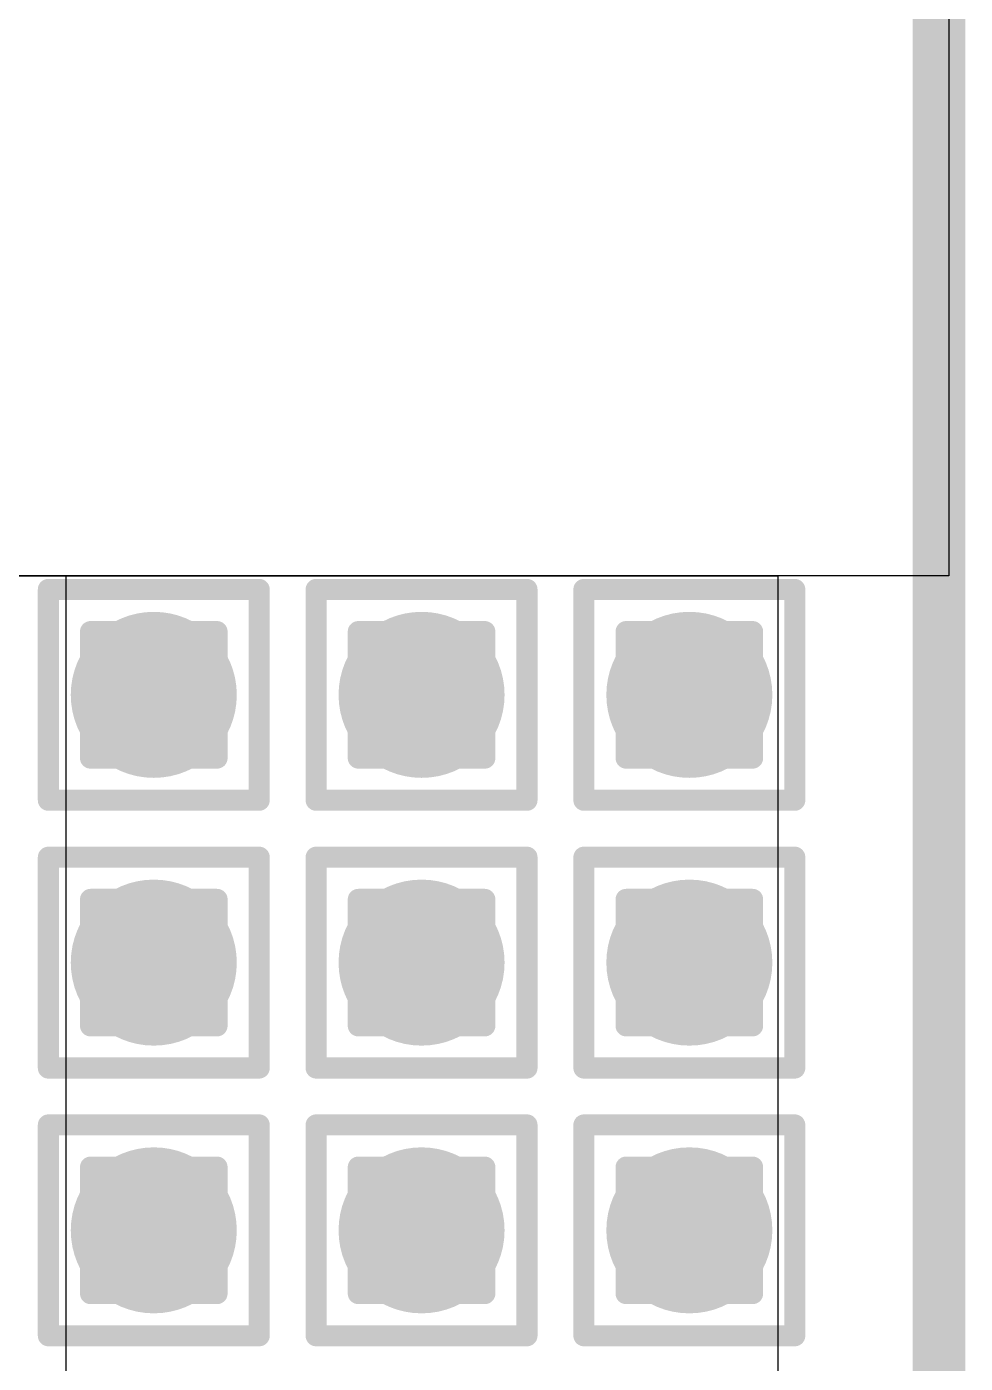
# Model space of a CAD drawing. Header units: inches. Extents: x -18 to 5357, y -8 to 5291.
# Drawn here: x 43.802 to 46.064, y 36.439 to 39.659 of the extents above; entities that cross this region are included whole.
import ezdxf

# ---------------------------------------------------------------- set-up
doc = ezdxf.new("R2010")
doc.units = ezdxf.units.IN
for name, color, linetype in [('Board Outline', 216, 'Continuous'), ('Bottom Layer', 5, 'Continuous'), ('Drill Drawing', 1, 'Continuous'), ('Ground', 16, 'Continuous'), ('Multi-Layer', 9, 'Continuous'), ('Power', 76, 'Continuous'), ('Top Layer', 1, 'Continuous'), ('Via Holes', 16, 'Continuous')]:
    doc.layers.add(name, color=color, linetype=linetype)

msp = doc.modelspace()

# ---------------------------------------------------------------- hatches: boundary and pattern name
at = {"layer": 'Bottom Layer'}
h = msp.add_hatch(color=5, dxfattribs=at)
edge = h.paths.add_edge_path()
edge.add_arc((44.1084, 38.0492), 0.2, 0, 360)
h = msp.add_hatch(color=5, dxfattribs=at)
edge = h.paths.add_edge_path()
edge.add_arc((44.7536, 38.0492), 0.2, 0, 360)
h = msp.add_hatch(color=5, dxfattribs=at)
edge = h.paths.add_edge_path()
edge.add_arc((45.3988, 38.0492), 0.2, 0, 360)
h = msp.add_hatch(color=5, dxfattribs=at)
edge = h.paths.add_edge_path()
edge.add_arc((44.1084, 37.404), 0.2, 0, 360)
h = msp.add_hatch(color=5, dxfattribs=at)
edge = h.paths.add_edge_path()
edge.add_arc((44.7536, 37.404), 0.2, 0, 360)
h = msp.add_hatch(color=5, dxfattribs=at)
edge = h.paths.add_edge_path()
edge.add_arc((45.3988, 37.404), 0.2, 0, 360)
h = msp.add_hatch(color=5, dxfattribs=at)
edge = h.paths.add_edge_path()
edge.add_arc((44.1084, 36.7589), 0.2, 0, 360)
h = msp.add_hatch(color=5, dxfattribs=at)
edge = h.paths.add_edge_path()
edge.add_arc((44.7536, 36.7589), 0.2, 0, 360)
h = msp.add_hatch(color=5, dxfattribs=at)
edge = h.paths.add_edge_path()
edge.add_arc((45.3988, 36.7589), 0.2, 0, 360)
at = {"layer": 'Ground'}
h = msp.add_hatch(color=16, dxfattribs=at)
edge = h.paths.add_edge_path()
edge.add_arc((44.1084, 38.0492), 0.2, 0, 360)
h = msp.add_hatch(color=16, dxfattribs=at)
edge = h.paths.add_edge_path()
edge.add_arc((44.7536, 38.0492), 0.2, 0, 360)
h = msp.add_hatch(color=16, dxfattribs=at)
edge = h.paths.add_edge_path()
edge.add_arc((45.3988, 38.0492), 0.2, 0, 360)
h = msp.add_hatch(color=16, dxfattribs=at)
edge = h.paths.add_edge_path()
edge.add_arc((44.1084, 37.404), 0.2, 0, 360)
h = msp.add_hatch(color=16, dxfattribs=at)
edge = h.paths.add_edge_path()
edge.add_arc((44.7536, 37.404), 0.2, 0, 360)
h = msp.add_hatch(color=16, dxfattribs=at)
edge = h.paths.add_edge_path()
edge.add_arc((45.3988, 37.404), 0.2, 0, 360)
h = msp.add_hatch(color=16, dxfattribs=at)
edge = h.paths.add_edge_path()
edge.add_arc((44.1084, 36.7589), 0.2, 0, 360)
h = msp.add_hatch(color=16, dxfattribs=at)
edge = h.paths.add_edge_path()
edge.add_arc((44.7536, 36.7589), 0.2, 0, 360)
h = msp.add_hatch(color=16, dxfattribs=at)
edge = h.paths.add_edge_path()
edge.add_arc((45.3988, 36.7589), 0.2, 0, 360)
at = {"layer": 'Power'}
h = msp.add_hatch(color=76, dxfattribs=at)
edge = h.paths.add_edge_path()
edge.add_arc((44.1084, 38.0492), 0.2, 0, 360)
h = msp.add_hatch(color=76, dxfattribs=at)
edge = h.paths.add_edge_path()
edge.add_arc((44.7536, 38.0492), 0.2, 0, 360)
h = msp.add_hatch(color=76, dxfattribs=at)
edge = h.paths.add_edge_path()
edge.add_arc((45.3988, 38.0492), 0.2, 0, 360)
h = msp.add_hatch(color=76, dxfattribs=at)
edge = h.paths.add_edge_path()
edge.add_arc((44.1084, 37.404), 0.2, 0, 360)
h = msp.add_hatch(color=76, dxfattribs=at)
edge = h.paths.add_edge_path()
edge.add_arc((44.7536, 37.404), 0.2, 0, 360)
h = msp.add_hatch(color=76, dxfattribs=at)
edge = h.paths.add_edge_path()
edge.add_arc((45.3988, 37.404), 0.2, 0, 360)
h = msp.add_hatch(color=76, dxfattribs=at)
edge = h.paths.add_edge_path()
edge.add_arc((44.1084, 36.7589), 0.2, 0, 360)
h = msp.add_hatch(color=76, dxfattribs=at)
edge = h.paths.add_edge_path()
edge.add_arc((44.7536, 36.7589), 0.2, 0, 360)
h = msp.add_hatch(color=76, dxfattribs=at)
edge = h.paths.add_edge_path()
edge.add_arc((45.3988, 36.7589), 0.2, 0, 360)
at = {"layer": 'Top Layer'}
h = msp.add_hatch(color=1, dxfattribs=at)
edge = h.paths.add_edge_path()
edge.add_arc((44.1084, 38.0492), 0.2, 0, 360)
h = msp.add_hatch(color=1, dxfattribs=at)
edge = h.paths.add_edge_path()
edge.add_arc((44.7536, 38.0492), 0.2, 0, 360)
h = msp.add_hatch(color=1, dxfattribs=at)
edge = h.paths.add_edge_path()
edge.add_arc((45.3988, 38.0492), 0.2, 0, 360)
h = msp.add_hatch(color=1, dxfattribs=at)
edge = h.paths.add_edge_path()
edge.add_arc((44.1084, 37.404), 0.2, 0, 360)
h = msp.add_hatch(color=1, dxfattribs=at)
edge = h.paths.add_edge_path()
edge.add_arc((44.7536, 37.404), 0.2, 0, 360)
h = msp.add_hatch(color=1, dxfattribs=at)
edge = h.paths.add_edge_path()
edge.add_arc((45.3988, 37.404), 0.2, 0, 360)
h = msp.add_hatch(color=1, dxfattribs=at)
edge = h.paths.add_edge_path()
edge.add_arc((44.1084, 36.7589), 0.2, 0, 360)
h = msp.add_hatch(color=1, dxfattribs=at)
edge = h.paths.add_edge_path()
edge.add_arc((44.7536, 36.7589), 0.2, 0, 360)
h = msp.add_hatch(color=1, dxfattribs=at)
edge = h.paths.add_edge_path()
edge.add_arc((45.3988, 36.7589), 0.2, 0, 360)
at = {"layer": 'Via Holes'}
h = msp.add_hatch(color=7, dxfattribs=at)
edge = h.paths.add_edge_path()
edge.add_arc((44.1084, 38.0492), 0.1, 0, 360)
h = msp.add_hatch(color=7, dxfattribs=at)
edge = h.paths.add_edge_path()
edge.add_arc((44.7536, 38.0492), 0.1, 0, 360)
h = msp.add_hatch(color=7, dxfattribs=at)
edge = h.paths.add_edge_path()
edge.add_arc((45.3988, 38.0492), 0.1, 0, 360)
h = msp.add_hatch(color=7, dxfattribs=at)
edge = h.paths.add_edge_path()
edge.add_arc((44.1084, 37.404), 0.1, 0, 360)
h = msp.add_hatch(color=7, dxfattribs=at)
edge = h.paths.add_edge_path()
edge.add_arc((44.7536, 37.404), 0.1, 0, 360)
h = msp.add_hatch(color=7, dxfattribs=at)
edge = h.paths.add_edge_path()
edge.add_arc((45.3988, 37.404), 0.1, 0, 360)
h = msp.add_hatch(color=7, dxfattribs=at)
edge = h.paths.add_edge_path()
edge.add_arc((44.1084, 36.7589), 0.1, 0, 360)
h = msp.add_hatch(color=7, dxfattribs=at)
edge = h.paths.add_edge_path()
edge.add_arc((44.7536, 36.7589), 0.1, 0, 360)
h = msp.add_hatch(color=7, dxfattribs=at)
edge = h.paths.add_edge_path()
edge.add_arc((45.3988, 36.7589), 0.1, 0, 360)

# ---------------------------------------------------------------- linework, layer by layer
at = {"layer": 'Board Outline'}
msp.add_lwpolyline([(46.0001, -1.4599, 0.127, 0.127, 0), (46.0001, 73.4601, 0.127, 0.127, 0)], format="xyseb", dxfattribs=at)
at = {"layer": 'Bottom Layer'}
for p, q in [((40.386, 38.336), (45.6117, 38.336)), ((45.6117, 38.336), (45.6117, 23.3565))]:
    msp.add_line(p, q, dxfattribs=at)
at = {"layer": 'Drill Drawing'}
for points in [[(43.8544, 38.3032, 0.0508, 0.0508, 0), (44.3624, 38.3032, 0.0508, 0.0508, 0)], [(43.8544, 37.7952, 0.0508, 0.0508, 0), (43.8544, 38.3032, 0.0508, 0.0508, 0)], [(44.3624, 37.7952, 0.0508, 0.0508, 0), (44.3624, 38.3032, 0.0508, 0.0508, 0)], [(44.4996, 38.3032, 0.0508, 0.0508, 0), (45.0076, 38.3032, 0.0508, 0.0508, 0)], [(44.4996, 37.7952, 0.0508, 0.0508, 0), (44.4996, 38.3032, 0.0508, 0.0508, 0)], [(45.0076, 37.7952, 0.0508, 0.0508, 0), (45.0076, 38.3032, 0.0508, 0.0508, 0)], [(45.1448, 38.3032, 0.0508, 0.0508, 0), (45.6528, 38.3032, 0.0508, 0.0508, 0)], [(45.1448, 37.7952, 0.0508, 0.0508, 0), (45.1448, 38.3032, 0.0508, 0.0508, 0)], [(45.6528, 37.7952, 0.0508, 0.0508, 0), (45.6528, 38.3032, 0.0508, 0.0508, 0)], [(43.956, 38.2016, 0.0508, 0.0508, 0), (44.2608, 38.2016, 0.0508, 0.0508, 0)], [(43.956, 37.8968, 0.0508, 0.0508, 0), (43.956, 38.2016, 0.0508, 0.0508, 0)], [(44.2608, 37.8968, 0.0508, 0.0508, 0), (44.2608, 38.2016, 0.0508, 0.0508, 0)], [(44.6012, 38.2016, 0.0508, 0.0508, 0), (44.906, 38.2016, 0.0508, 0.0508, 0)], [(44.6012, 37.8968, 0.0508, 0.0508, 0), (44.6012, 38.2016, 0.0508, 0.0508, 0)], [(44.906, 37.8968, 0.0508, 0.0508, 0), (44.906, 38.2016, 0.0508, 0.0508, 0)], [(45.2464, 38.2016, 0.0508, 0.0508, 0), (45.5512, 38.2016, 0.0508, 0.0508, 0)], [(45.2464, 37.8968, 0.0508, 0.0508, 0), (45.2464, 38.2016, 0.0508, 0.0508, 0)], [(45.5512, 37.8968, 0.0508, 0.0508, 0), (45.5512, 38.2016, 0.0508, 0.0508, 0)], [(43.956, 37.8968, 0.0508, 0.0508, 0), (44.2608, 37.8968, 0.0508, 0.0508, 0)], [(44.6012, 37.8968, 0.0508, 0.0508, 0), (44.906, 37.8968, 0.0508, 0.0508, 0)], [(45.2464, 37.8968, 0.0508, 0.0508, 0), (45.5512, 37.8968, 0.0508, 0.0508, 0)], [(43.8544, 37.7952, 0.0508, 0.0508, 0), (44.3624, 37.7952, 0.0508, 0.0508, 0)], [(44.4996, 37.7952, 0.0508, 0.0508, 0), (45.0076, 37.7952, 0.0508, 0.0508, 0)], [(45.1448, 37.7952, 0.0508, 0.0508, 0), (45.6528, 37.7952, 0.0508, 0.0508, 0)], [(43.8544, 37.658, 0.0508, 0.0508, 0), (44.3624, 37.658, 0.0508, 0.0508, 0)], [(43.8544, 37.15, 0.0508, 0.0508, 0), (43.8544, 37.658, 0.0508, 0.0508, 0)], [(44.3624, 37.15, 0.0508, 0.0508, 0), (44.3624, 37.658, 0.0508, 0.0508, 0)], [(44.4996, 37.658, 0.0508, 0.0508, 0), (45.0076, 37.658, 0.0508, 0.0508, 0)], [(44.4996, 37.15, 0.0508, 0.0508, 0), (44.4996, 37.658, 0.0508, 0.0508, 0)], [(45.0076, 37.15, 0.0508, 0.0508, 0), (45.0076, 37.658, 0.0508, 0.0508, 0)], [(45.1448, 37.658, 0.0508, 0.0508, 0), (45.6528, 37.658, 0.0508, 0.0508, 0)], [(45.1448, 37.15, 0.0508, 0.0508, 0), (45.1448, 37.658, 0.0508, 0.0508, 0)], [(45.6528, 37.15, 0.0508, 0.0508, 0), (45.6528, 37.658, 0.0508, 0.0508, 0)], [(43.956, 37.5564, 0.0508, 0.0508, 0), (44.2608, 37.5564, 0.0508, 0.0508, 0)], [(43.956, 37.2516, 0.0508, 0.0508, 0), (43.956, 37.5564, 0.0508, 0.0508, 0)], [(44.2608, 37.2516, 0.0508, 0.0508, 0), (44.2608, 37.5564, 0.0508, 0.0508, 0)], [(44.6012, 37.5564, 0.0508, 0.0508, 0), (44.906, 37.5564, 0.0508, 0.0508, 0)], [(44.6012, 37.2516, 0.0508, 0.0508, 0), (44.6012, 37.5564, 0.0508, 0.0508, 0)], [(44.906, 37.2516, 0.0508, 0.0508, 0), (44.906, 37.5564, 0.0508, 0.0508, 0)], [(45.2464, 37.5564, 0.0508, 0.0508, 0), (45.5512, 37.5564, 0.0508, 0.0508, 0)], [(45.2464, 37.2516, 0.0508, 0.0508, 0), (45.2464, 37.5564, 0.0508, 0.0508, 0)], [(45.5512, 37.2516, 0.0508, 0.0508, 0), (45.5512, 37.5564, 0.0508, 0.0508, 0)], [(43.956, 37.2516, 0.0508, 0.0508, 0), (44.2608, 37.2516, 0.0508, 0.0508, 0)], [(44.6012, 37.2516, 0.0508, 0.0508, 0), (44.906, 37.2516, 0.0508, 0.0508, 0)], [(45.2464, 37.2516, 0.0508, 0.0508, 0), (45.5512, 37.2516, 0.0508, 0.0508, 0)], [(43.8544, 37.15, 0.0508, 0.0508, 0), (44.3624, 37.15, 0.0508, 0.0508, 0)], [(44.4996, 37.15, 0.0508, 0.0508, 0), (45.0076, 37.15, 0.0508, 0.0508, 0)], [(45.1448, 37.15, 0.0508, 0.0508, 0), (45.6528, 37.15, 0.0508, 0.0508, 0)], [(43.8544, 37.0129, 0.0508, 0.0508, 0), (44.3624, 37.0129, 0.0508, 0.0508, 0)], [(43.8544, 36.5049, 0.0508, 0.0508, 0), (43.8544, 37.0129, 0.0508, 0.0508, 0)], [(44.3624, 36.5049, 0.0508, 0.0508, 0), (44.3624, 37.0129, 0.0508, 0.0508, 0)], [(44.4996, 37.0129, 0.0508, 0.0508, 0), (45.0076, 37.0129, 0.0508, 0.0508, 0)], [(44.4996, 36.5049, 0.0508, 0.0508, 0), (44.4996, 37.0129, 0.0508, 0.0508, 0)], [(45.0076, 36.5049, 0.0508, 0.0508, 0), (45.0076, 37.0129, 0.0508, 0.0508, 0)], [(45.1448, 37.0129, 0.0508, 0.0508, 0), (45.6528, 37.0129, 0.0508, 0.0508, 0)], [(45.1448, 36.5049, 0.0508, 0.0508, 0), (45.1448, 37.0129, 0.0508, 0.0508, 0)], [(45.6528, 36.5049, 0.0508, 0.0508, 0), (45.6528, 37.0129, 0.0508, 0.0508, 0)], [(43.956, 36.9113, 0.0508, 0.0508, 0), (44.2608, 36.9113, 0.0508, 0.0508, 0)], [(43.956, 36.6065, 0.0508, 0.0508, 0), (43.956, 36.9113, 0.0508, 0.0508, 0)], [(44.2608, 36.6065, 0.0508, 0.0508, 0), (44.2608, 36.9113, 0.0508, 0.0508, 0)], [(44.6012, 36.9113, 0.0508, 0.0508, 0), (44.906, 36.9113, 0.0508, 0.0508, 0)], [(44.6012, 36.6065, 0.0508, 0.0508, 0), (44.6012, 36.9113, 0.0508, 0.0508, 0)], [(44.906, 36.6065, 0.0508, 0.0508, 0), (44.906, 36.9113, 0.0508, 0.0508, 0)], [(45.2464, 36.9113, 0.0508, 0.0508, 0), (45.5512, 36.9113, 0.0508, 0.0508, 0)], [(45.2464, 36.6065, 0.0508, 0.0508, 0), (45.2464, 36.9113, 0.0508, 0.0508, 0)], [(45.5512, 36.6065, 0.0508, 0.0508, 0), (45.5512, 36.9113, 0.0508, 0.0508, 0)], [(43.956, 36.6065, 0.0508, 0.0508, 0), (44.2608, 36.6065, 0.0508, 0.0508, 0)], [(44.6012, 36.6065, 0.0508, 0.0508, 0), (44.906, 36.6065, 0.0508, 0.0508, 0)], [(45.2464, 36.6065, 0.0508, 0.0508, 0), (45.5512, 36.6065, 0.0508, 0.0508, 0)], [(43.8544, 36.5049, 0.0508, 0.0508, 0), (44.3624, 36.5049, 0.0508, 0.0508, 0)], [(44.4996, 36.5049, 0.0508, 0.0508, 0), (45.0076, 36.5049, 0.0508, 0.0508, 0)], [(45.1448, 36.5049, 0.0508, 0.0508, 0), (45.6528, 36.5049, 0.0508, 0.0508, 0)]]:
    msp.add_lwpolyline(points, format="xyseb", dxfattribs=at)
for points in [[(43.8417, 38.3032, 0.0254, 0.0254, 1), (43.8671, 38.3032, 0.0254, 0.0254, 1)], [(43.8417, 38.3032, 0.0254, 0.0254, 1), (43.8671, 38.3032, 0.0254, 0.0254, 1)], [(44.3497, 38.3032, 0.0254, 0.0254, 1), (44.3751, 38.3032, 0.0254, 0.0254, 1)], [(44.3497, 38.3032, 0.0254, 0.0254, 1), (44.3751, 38.3032, 0.0254, 0.0254, 1)], [(44.4869, 38.3032, 0.0254, 0.0254, 1), (44.5123, 38.3032, 0.0254, 0.0254, 1)], [(44.4869, 38.3032, 0.0254, 0.0254, 1), (44.5123, 38.3032, 0.0254, 0.0254, 1)], [(44.9949, 38.3032, 0.0254, 0.0254, 1), (45.0203, 38.3032, 0.0254, 0.0254, 1)], [(44.9949, 38.3032, 0.0254, 0.0254, 1), (45.0203, 38.3032, 0.0254, 0.0254, 1)], [(45.1321, 38.3032, 0.0254, 0.0254, 1), (45.1575, 38.3032, 0.0254, 0.0254, 1)], [(45.1321, 38.3032, 0.0254, 0.0254, 1), (45.1575, 38.3032, 0.0254, 0.0254, 1)], [(45.6401, 38.3032, 0.0254, 0.0254, 1), (45.6655, 38.3032, 0.0254, 0.0254, 1)], [(45.6401, 38.3032, 0.0254, 0.0254, 1), (45.6655, 38.3032, 0.0254, 0.0254, 1)], [(43.9433, 38.2016, 0.0254, 0.0254, 1), (43.9687, 38.2016, 0.0254, 0.0254, 1)], [(43.9433, 38.2016, 0.0254, 0.0254, 1), (43.9687, 38.2016, 0.0254, 0.0254, 1)], [(44.2481, 38.2016, 0.0254, 0.0254, 1), (44.2735, 38.2016, 0.0254, 0.0254, 1)], [(44.2481, 38.2016, 0.0254, 0.0254, 1), (44.2735, 38.2016, 0.0254, 0.0254, 1)], [(44.5885, 38.2016, 0.0254, 0.0254, 1), (44.6139, 38.2016, 0.0254, 0.0254, 1)], [(44.5885, 38.2016, 0.0254, 0.0254, 1), (44.6139, 38.2016, 0.0254, 0.0254, 1)], [(44.8933, 38.2016, 0.0254, 0.0254, 1), (44.9187, 38.2016, 0.0254, 0.0254, 1)], [(44.8933, 38.2016, 0.0254, 0.0254, 1), (44.9187, 38.2016, 0.0254, 0.0254, 1)], [(45.2337, 38.2016, 0.0254, 0.0254, 1), (45.2591, 38.2016, 0.0254, 0.0254, 1)], [(45.2337, 38.2016, 0.0254, 0.0254, 1), (45.2591, 38.2016, 0.0254, 0.0254, 1)], [(45.5385, 38.2016, 0.0254, 0.0254, 1), (45.5639, 38.2016, 0.0254, 0.0254, 1)], [(45.5385, 38.2016, 0.0254, 0.0254, 1), (45.5639, 38.2016, 0.0254, 0.0254, 1)], [(43.9433, 37.8968, 0.0254, 0.0254, 1), (43.9687, 37.8968, 0.0254, 0.0254, 1)], [(43.9433, 37.8968, 0.0254, 0.0254, 1), (43.9687, 37.8968, 0.0254, 0.0254, 1)], [(44.2481, 37.8968, 0.0254, 0.0254, 1), (44.2735, 37.8968, 0.0254, 0.0254, 1)], [(44.2481, 37.8968, 0.0254, 0.0254, 1), (44.2735, 37.8968, 0.0254, 0.0254, 1)], [(44.5885, 37.8968, 0.0254, 0.0254, 1), (44.6139, 37.8968, 0.0254, 0.0254, 1)], [(44.5885, 37.8968, 0.0254, 0.0254, 1), (44.6139, 37.8968, 0.0254, 0.0254, 1)], [(44.8933, 37.8968, 0.0254, 0.0254, 1), (44.9187, 37.8968, 0.0254, 0.0254, 1)], [(44.8933, 37.8968, 0.0254, 0.0254, 1), (44.9187, 37.8968, 0.0254, 0.0254, 1)], [(45.2337, 37.8968, 0.0254, 0.0254, 1), (45.2591, 37.8968, 0.0254, 0.0254, 1)], [(45.2337, 37.8968, 0.0254, 0.0254, 1), (45.2591, 37.8968, 0.0254, 0.0254, 1)], [(45.5385, 37.8968, 0.0254, 0.0254, 1), (45.5639, 37.8968, 0.0254, 0.0254, 1)], [(45.5385, 37.8968, 0.0254, 0.0254, 1), (45.5639, 37.8968, 0.0254, 0.0254, 1)], [(43.8417, 37.7952, 0.0254, 0.0254, 1), (43.8671, 37.7952, 0.0254, 0.0254, 1)], [(43.8417, 37.7952, 0.0254, 0.0254, 1), (43.8671, 37.7952, 0.0254, 0.0254, 1)], [(44.3497, 37.7952, 0.0254, 0.0254, 1), (44.3751, 37.7952, 0.0254, 0.0254, 1)], [(44.3497, 37.7952, 0.0254, 0.0254, 1), (44.3751, 37.7952, 0.0254, 0.0254, 1)], [(44.4869, 37.7952, 0.0254, 0.0254, 1), (44.5123, 37.7952, 0.0254, 0.0254, 1)], [(44.4869, 37.7952, 0.0254, 0.0254, 1), (44.5123, 37.7952, 0.0254, 0.0254, 1)], [(44.9949, 37.7952, 0.0254, 0.0254, 1), (45.0203, 37.7952, 0.0254, 0.0254, 1)], [(44.9949, 37.7952, 0.0254, 0.0254, 1), (45.0203, 37.7952, 0.0254, 0.0254, 1)], [(45.1321, 37.7952, 0.0254, 0.0254, 1), (45.1575, 37.7952, 0.0254, 0.0254, 1)], [(45.1321, 37.7952, 0.0254, 0.0254, 1), (45.1575, 37.7952, 0.0254, 0.0254, 1)], [(45.6401, 37.7952, 0.0254, 0.0254, 1), (45.6655, 37.7952, 0.0254, 0.0254, 1)], [(45.6401, 37.7952, 0.0254, 0.0254, 1), (45.6655, 37.7952, 0.0254, 0.0254, 1)], [(43.8417, 37.658, 0.0254, 0.0254, 1), (43.8671, 37.658, 0.0254, 0.0254, 1)], [(43.8417, 37.658, 0.0254, 0.0254, 1), (43.8671, 37.658, 0.0254, 0.0254, 1)], [(44.3497, 37.658, 0.0254, 0.0254, 1), (44.3751, 37.658, 0.0254, 0.0254, 1)], [(44.3497, 37.658, 0.0254, 0.0254, 1), (44.3751, 37.658, 0.0254, 0.0254, 1)], [(44.4869, 37.658, 0.0254, 0.0254, 1), (44.5123, 37.658, 0.0254, 0.0254, 1)], [(44.4869, 37.658, 0.0254, 0.0254, 1), (44.5123, 37.658, 0.0254, 0.0254, 1)], [(44.9949, 37.658, 0.0254, 0.0254, 1), (45.0203, 37.658, 0.0254, 0.0254, 1)], [(44.9949, 37.658, 0.0254, 0.0254, 1), (45.0203, 37.658, 0.0254, 0.0254, 1)], [(45.1321, 37.658, 0.0254, 0.0254, 1), (45.1575, 37.658, 0.0254, 0.0254, 1)], [(45.1321, 37.658, 0.0254, 0.0254, 1), (45.1575, 37.658, 0.0254, 0.0254, 1)], [(45.6401, 37.658, 0.0254, 0.0254, 1), (45.6655, 37.658, 0.0254, 0.0254, 1)], [(45.6401, 37.658, 0.0254, 0.0254, 1), (45.6655, 37.658, 0.0254, 0.0254, 1)], [(43.9433, 37.5564, 0.0254, 0.0254, 1), (43.9687, 37.5564, 0.0254, 0.0254, 1)], [(43.9433, 37.5564, 0.0254, 0.0254, 1), (43.9687, 37.5564, 0.0254, 0.0254, 1)], [(44.2481, 37.5564, 0.0254, 0.0254, 1), (44.2735, 37.5564, 0.0254, 0.0254, 1)], [(44.2481, 37.5564, 0.0254, 0.0254, 1), (44.2735, 37.5564, 0.0254, 0.0254, 1)], [(44.5885, 37.5564, 0.0254, 0.0254, 1), (44.6139, 37.5564, 0.0254, 0.0254, 1)], [(44.5885, 37.5564, 0.0254, 0.0254, 1), (44.6139, 37.5564, 0.0254, 0.0254, 1)], [(44.8933, 37.5564, 0.0254, 0.0254, 1), (44.9187, 37.5564, 0.0254, 0.0254, 1)], [(44.8933, 37.5564, 0.0254, 0.0254, 1), (44.9187, 37.5564, 0.0254, 0.0254, 1)], [(45.2337, 37.5564, 0.0254, 0.0254, 1), (45.2591, 37.5564, 0.0254, 0.0254, 1)], [(45.2337, 37.5564, 0.0254, 0.0254, 1), (45.2591, 37.5564, 0.0254, 0.0254, 1)], [(45.5385, 37.5564, 0.0254, 0.0254, 1), (45.5639, 37.5564, 0.0254, 0.0254, 1)], [(45.5385, 37.5564, 0.0254, 0.0254, 1), (45.5639, 37.5564, 0.0254, 0.0254, 1)], [(43.9433, 37.2516, 0.0254, 0.0254, 1), (43.9687, 37.2516, 0.0254, 0.0254, 1)], [(43.9433, 37.2516, 0.0254, 0.0254, 1), (43.9687, 37.2516, 0.0254, 0.0254, 1)], [(44.2481, 37.2516, 0.0254, 0.0254, 1), (44.2735, 37.2516, 0.0254, 0.0254, 1)], [(44.2481, 37.2516, 0.0254, 0.0254, 1), (44.2735, 37.2516, 0.0254, 0.0254, 1)], [(44.5885, 37.2516, 0.0254, 0.0254, 1), (44.6139, 37.2516, 0.0254, 0.0254, 1)], [(44.5885, 37.2516, 0.0254, 0.0254, 1), (44.6139, 37.2516, 0.0254, 0.0254, 1)], [(44.8933, 37.2516, 0.0254, 0.0254, 1), (44.9187, 37.2516, 0.0254, 0.0254, 1)], [(44.8933, 37.2516, 0.0254, 0.0254, 1), (44.9187, 37.2516, 0.0254, 0.0254, 1)], [(45.2337, 37.2516, 0.0254, 0.0254, 1), (45.2591, 37.2516, 0.0254, 0.0254, 1)], [(45.2337, 37.2516, 0.0254, 0.0254, 1), (45.2591, 37.2516, 0.0254, 0.0254, 1)], [(45.5385, 37.2516, 0.0254, 0.0254, 1), (45.5639, 37.2516, 0.0254, 0.0254, 1)], [(45.5385, 37.2516, 0.0254, 0.0254, 1), (45.5639, 37.2516, 0.0254, 0.0254, 1)], [(43.8417, 37.15, 0.0254, 0.0254, 1), (43.8671, 37.15, 0.0254, 0.0254, 1)], [(43.8417, 37.15, 0.0254, 0.0254, 1), (43.8671, 37.15, 0.0254, 0.0254, 1)], [(44.3497, 37.15, 0.0254, 0.0254, 1), (44.3751, 37.15, 0.0254, 0.0254, 1)], [(44.3497, 37.15, 0.0254, 0.0254, 1), (44.3751, 37.15, 0.0254, 0.0254, 1)], [(44.4869, 37.15, 0.0254, 0.0254, 1), (44.5123, 37.15, 0.0254, 0.0254, 1)], [(44.4869, 37.15, 0.0254, 0.0254, 1), (44.5123, 37.15, 0.0254, 0.0254, 1)], [(44.9949, 37.15, 0.0254, 0.0254, 1), (45.0203, 37.15, 0.0254, 0.0254, 1)], [(44.9949, 37.15, 0.0254, 0.0254, 1), (45.0203, 37.15, 0.0254, 0.0254, 1)], [(45.1321, 37.15, 0.0254, 0.0254, 1), (45.1575, 37.15, 0.0254, 0.0254, 1)], [(45.1321, 37.15, 0.0254, 0.0254, 1), (45.1575, 37.15, 0.0254, 0.0254, 1)], [(45.6401, 37.15, 0.0254, 0.0254, 1), (45.6655, 37.15, 0.0254, 0.0254, 1)], [(45.6401, 37.15, 0.0254, 0.0254, 1), (45.6655, 37.15, 0.0254, 0.0254, 1)], [(43.8417, 37.0129, 0.0254, 0.0254, 1), (43.8671, 37.0129, 0.0254, 0.0254, 1)], [(43.8417, 37.0129, 0.0254, 0.0254, 1), (43.8671, 37.0129, 0.0254, 0.0254, 1)], [(44.3497, 37.0129, 0.0254, 0.0254, 1), (44.3751, 37.0129, 0.0254, 0.0254, 1)], [(44.3497, 37.0129, 0.0254, 0.0254, 1), (44.3751, 37.0129, 0.0254, 0.0254, 1)], [(44.4869, 37.0129, 0.0254, 0.0254, 1), (44.5123, 37.0129, 0.0254, 0.0254, 1)], [(44.4869, 37.0129, 0.0254, 0.0254, 1), (44.5123, 37.0129, 0.0254, 0.0254, 1)], [(44.9949, 37.0129, 0.0254, 0.0254, 1), (45.0203, 37.0129, 0.0254, 0.0254, 1)], [(44.9949, 37.0129, 0.0254, 0.0254, 1), (45.0203, 37.0129, 0.0254, 0.0254, 1)], [(45.1321, 37.0129, 0.0254, 0.0254, 1), (45.1575, 37.0129, 0.0254, 0.0254, 1)], [(45.1321, 37.0129, 0.0254, 0.0254, 1), (45.1575, 37.0129, 0.0254, 0.0254, 1)], [(45.6401, 37.0129, 0.0254, 0.0254, 1), (45.6655, 37.0129, 0.0254, 0.0254, 1)], [(45.6401, 37.0129, 0.0254, 0.0254, 1), (45.6655, 37.0129, 0.0254, 0.0254, 1)], [(43.9433, 36.9113, 0.0254, 0.0254, 1), (43.9687, 36.9113, 0.0254, 0.0254, 1)], [(43.9433, 36.9113, 0.0254, 0.0254, 1), (43.9687, 36.9113, 0.0254, 0.0254, 1)], [(44.2481, 36.9113, 0.0254, 0.0254, 1), (44.2735, 36.9113, 0.0254, 0.0254, 1)], [(44.2481, 36.9113, 0.0254, 0.0254, 1), (44.2735, 36.9113, 0.0254, 0.0254, 1)], [(44.5885, 36.9113, 0.0254, 0.0254, 1), (44.6139, 36.9113, 0.0254, 0.0254, 1)], [(44.5885, 36.9113, 0.0254, 0.0254, 1), (44.6139, 36.9113, 0.0254, 0.0254, 1)], [(44.8933, 36.9113, 0.0254, 0.0254, 1), (44.9187, 36.9113, 0.0254, 0.0254, 1)], [(44.8933, 36.9113, 0.0254, 0.0254, 1), (44.9187, 36.9113, 0.0254, 0.0254, 1)], [(45.2337, 36.9113, 0.0254, 0.0254, 1), (45.2591, 36.9113, 0.0254, 0.0254, 1)], [(45.2337, 36.9113, 0.0254, 0.0254, 1), (45.2591, 36.9113, 0.0254, 0.0254, 1)], [(45.5385, 36.9113, 0.0254, 0.0254, 1), (45.5639, 36.9113, 0.0254, 0.0254, 1)], [(45.5385, 36.9113, 0.0254, 0.0254, 1), (45.5639, 36.9113, 0.0254, 0.0254, 1)], [(43.9433, 36.6065, 0.0254, 0.0254, 1), (43.9687, 36.6065, 0.0254, 0.0254, 1)], [(43.9433, 36.6065, 0.0254, 0.0254, 1), (43.9687, 36.6065, 0.0254, 0.0254, 1)], [(44.2481, 36.6065, 0.0254, 0.0254, 1), (44.2735, 36.6065, 0.0254, 0.0254, 1)], [(44.2481, 36.6065, 0.0254, 0.0254, 1), (44.2735, 36.6065, 0.0254, 0.0254, 1)], [(44.5885, 36.6065, 0.0254, 0.0254, 1), (44.6139, 36.6065, 0.0254, 0.0254, 1)], [(44.5885, 36.6065, 0.0254, 0.0254, 1), (44.6139, 36.6065, 0.0254, 0.0254, 1)], [(44.8933, 36.6065, 0.0254, 0.0254, 1), (44.9187, 36.6065, 0.0254, 0.0254, 1)], [(44.8933, 36.6065, 0.0254, 0.0254, 1), (44.9187, 36.6065, 0.0254, 0.0254, 1)], [(45.2337, 36.6065, 0.0254, 0.0254, 1), (45.2591, 36.6065, 0.0254, 0.0254, 1)], [(45.2337, 36.6065, 0.0254, 0.0254, 1), (45.2591, 36.6065, 0.0254, 0.0254, 1)], [(45.5385, 36.6065, 0.0254, 0.0254, 1), (45.5639, 36.6065, 0.0254, 0.0254, 1)], [(45.5385, 36.6065, 0.0254, 0.0254, 1), (45.5639, 36.6065, 0.0254, 0.0254, 1)], [(43.8417, 36.5049, 0.0254, 0.0254, 1), (43.8671, 36.5049, 0.0254, 0.0254, 1)], [(43.8417, 36.5049, 0.0254, 0.0254, 1), (43.8671, 36.5049, 0.0254, 0.0254, 1)], [(44.3497, 36.5049, 0.0254, 0.0254, 1), (44.3751, 36.5049, 0.0254, 0.0254, 1)], [(44.3497, 36.5049, 0.0254, 0.0254, 1), (44.3751, 36.5049, 0.0254, 0.0254, 1)], [(44.4869, 36.5049, 0.0254, 0.0254, 1), (44.5123, 36.5049, 0.0254, 0.0254, 1)], [(44.4869, 36.5049, 0.0254, 0.0254, 1), (44.5123, 36.5049, 0.0254, 0.0254, 1)], [(44.9949, 36.5049, 0.0254, 0.0254, 1), (45.0203, 36.5049, 0.0254, 0.0254, 1)], [(44.9949, 36.5049, 0.0254, 0.0254, 1), (45.0203, 36.5049, 0.0254, 0.0254, 1)], [(45.1321, 36.5049, 0.0254, 0.0254, 1), (45.1575, 36.5049, 0.0254, 0.0254, 1)], [(45.1321, 36.5049, 0.0254, 0.0254, 1), (45.1575, 36.5049, 0.0254, 0.0254, 1)], [(45.6401, 36.5049, 0.0254, 0.0254, 1), (45.6655, 36.5049, 0.0254, 0.0254, 1)], [(45.6401, 36.5049, 0.0254, 0.0254, 1), (45.6655, 36.5049, 0.0254, 0.0254, 1)]]:
    msp.add_lwpolyline(points, format="xyseb", close=True, dxfattribs=at)
at = {"layer": 'Ground'}
for p, q in [((40.386, 38.336), (45.6117, 38.336)), ((45.6117, 38.336), (45.6117, 23.3565))]:
    msp.add_line(p, q, dxfattribs=at)
at = {"layer": 'Multi-Layer'}
for p, q in [((46.0238, 43.836), (46.0238, 38.336)), ((46.0238, 38.336), (40.386, 38.336))]:
    msp.add_line(p, q, dxfattribs=at)
at = {"layer": 'Top Layer'}
for p, q in [((43.8973, 36.0813), (43.8973, 38.336)), ((43.8973, 38.336), (45.6117, 38.336)), ((45.6117, 38.336), (45.6117, 23.3565))]:
    msp.add_line(p, q, dxfattribs=at)

doc.saveas('drawing.dxf')
